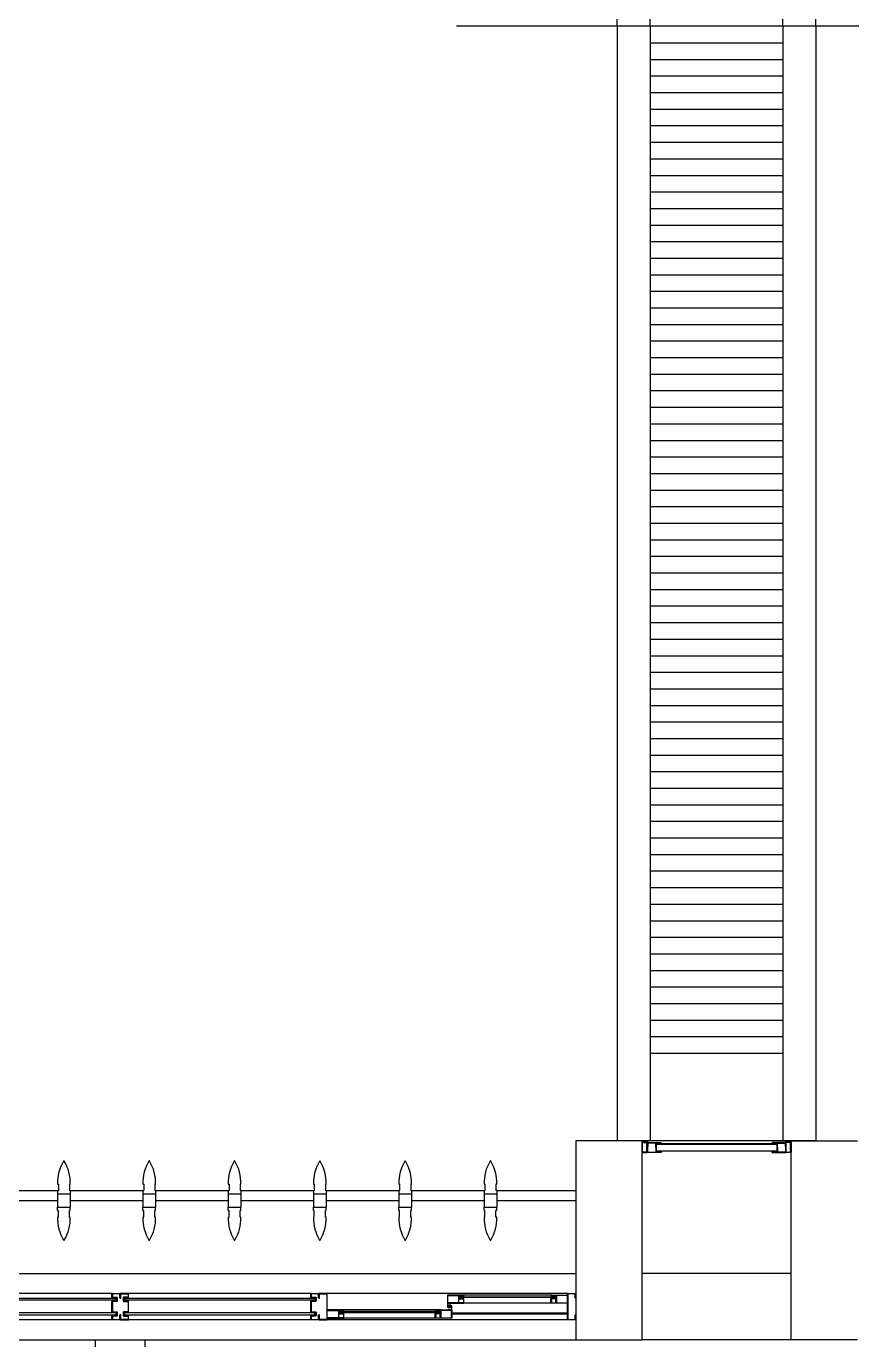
# Model space of a CAD drawing. Header units: millimetres. Extents: x 2686 to 2939, y 1294 to 1441.
# Drawn here: x 2752.612 to 2755.104, y 1410.375 to 1414.34 of the extents above; entities that cross this region are included whole.
import ezdxf

# ---------------------------------------------------------------- set-up
doc = ezdxf.new("R2010")
doc.units = ezdxf.units.MM
doc.linetypes.add('DASHED2', pattern=[0.375, 0.25, -0.125])
for name, color, linetype in [('AR-ALV', 2, 'Continuous'), ('AR-BRISES', 1, 'Continuous'), ('AR-ESQ', 1, 'Continuous'), ('AR-ESTC', 3, 'Continuous'), ('AR-ESTC-V3', 3, 'Continuous'), ('AR-PEITORIL', 1, 'Continuous'), ('AR-PISO', 1, 'Continuous'), ('BR-PAINEL', 1, 'Continuous'), ('BR-SUPORTE', 1, 'Continuous'), ('DET-PROJ', 1, 'DASHED2'), ('DT-ESQ-BAGUETE-C', 1, 'Continuous'), ('DT-ESQ-BAGUETE-V', 1, 'Continuous'), ('DT-ESQ-CHAPA DOBRADA-V', 1, 'Continuous'), ('DT-ESQ-MARCO-V', 1, 'Continuous'), ('DT-ESQ-PERFIL CADEIRA-C', 2, 'Continuous'), ('DT-ESQ-PERFIL CADEIRA-V', 2, 'Continuous'), ('DT-ESQ-PERFIL U SIMPLES-C', 2, 'Continuous'), ('DT-ESQ-PERFIL U-C', 2, 'Continuous'), ('DT-ESQ-PERFIL U-V', 1, 'Continuous'), ('DT-ESQ-VENEZIANA-C', 1, 'Continuous'), ('DT-ESQ-VENEZIANA-V', 1, 'Continuous'), ('DT-ESQ-VIDRO-C', 2, 'Continuous'), ('DT-ESQ-VIDRO-V', 71, 'Continuous'), ('DT-TXTMOD', 1, 'Continuous'), ('insercao', 4, 'Continuous')]:
    doc.layers.add(name, color=color, linetype=linetype)
doc.styles.add('S10', font='simplex.shx', dxfattribs={"height": 0.1})

# ---------------------------------------------------------------- blocks, each defined once
blk = doc.blocks.new('EF23-P')
at = {"layer": 'DT-ESQ-BAGUETE-C', "ltscale": 0.1}
for points in [[(0.4225, -0.08), (0.409, -0.08), (0.409, -0.0785), (0.422, -0.0785, 0.414214), (0.4225, -0.078), (0.4225, -0.067, 0.414214), (0.422, -0.0665), (0.409, -0.0665), (0.409, -0.065), (0.4225, -0.065, -0.414214), (0.424, -0.0665), (0.424, -0.0785, -0.414214)], [(0.7015, -0.08), (0.715, -0.08), (0.715, -0.0785), (0.702, -0.0785, -0.414214), (0.7015, -0.078), (0.7015, -0.067, -0.414214), (0.702, -0.0665), (0.715, -0.0665), (0.715, -0.065), (0.7015, -0.065, 0.414214), (0.7, -0.0665), (0.7, -0.0785, 0.414214)], [(0.0735, -0.125), (0.06, -0.125), (0.06, -0.1235), (0.073, -0.1235, 0.414214), (0.0735, -0.123), (0.0735, -0.112, 0.414214), (0.073, -0.1115), (0.06, -0.1115), (0.06, -0.11), (0.0735, -0.11, -0.414214), (0.075, -0.1115), (0.075, -0.1235, -0.414214)], [(0.339, -0.125), (0.3525, -0.125), (0.3525, -0.1235), (0.3395, -0.1235, -0.414214), (0.339, -0.123), (0.339, -0.112, -0.414214), (0.3395, -0.1115), (0.3525, -0.1115), (0.3525, -0.11), (0.339, -0.11, 0.414214), (0.3375, -0.1115), (0.3375, -0.1235, 0.414214)]]:
    blk.add_lwpolyline(points, format="xyb", close=True, dxfattribs=at)
at = {"layer": 'DT-ESQ-BAGUETE-V', "ltscale": 0.1}
for p, q in [((0.4225, -0.065), (0.7015, -0.065)), ((0.0735, -0.11), (0.339, -0.11))]:
    blk.add_line(p, q, dxfattribs=at)
at = {"layer": 'DT-ESQ-CHAPA DOBRADA-V', "ltscale": 0.1}
for p, q in [((0.025, -0.077), (0.374, -0.077)), ((0.025, -0.08), (0.374, -0.08))]:
    blk.add_line(p, q, dxfattribs=at)
at = {"layer": 'DT-ESQ-MARCO-V', "ltscale": 0.1}
for p, q in [((0.7985, -0.06), (1.3515, -0.06)), ((1.3985, -0.06), (1.9515, -0.06)), ((0.7985, -0.14), (1.3515, -0.14)), ((1.3985, -0.14), (1.9515, -0.14))]:
    blk.add_line(p, q, dxfattribs=at)
at = {"layer": 'DT-ESQ-PERFIL CADEIRA-C', "ltscale": 0.1}
for p, q in [((0.376, -0.0885), (0.4225, -0.0885)), ((0.75, -0.0885), (0.7015, -0.0885)), ((0.025, -0.1335), (0.0735, -0.1335)), ((0.3855, -0.1335), (0.339, -0.1335))]:
    blk.add_line(p, q, dxfattribs=at)
for points in [[(0.4225, -0.087, -1), (0.4225, -0.09), (0.376, -0.09, -0.414214), (0.374, -0.088), (0.374, -0.067, -0.414214), (0.376, -0.065), (0.4075, -0.065, -0.414214), (0.409, -0.0665), (0.409, -0.087)], [(0.409, -0.0885, -0.198913), (0.4079, -0.0881, -0.198913), (0.4075, -0.087), (0.4075, -0.067, 0.414214), (0.407, -0.0665), (0.376, -0.0665, 0.414214), (0.3755, -0.067), (0.3755, -0.088, 0.414214), (0.376, -0.0885)], [(0.7015, -0.09), (0.75, -0.09), (0.75, -0.0885), (0.715, -0.0885, 0.198912), (0.7161, -0.0881, 0.198913), (0.7165, -0.087), (0.7165, -0.067, -0.414214), (0.717, -0.0665), (0.75, -0.0665), (0.75, -0.065), (0.7165, -0.065, 0.414214), (0.715, -0.0665), (0.715, -0.0785), (0.715, -0.08), (0.715, -0.087), (0.7015, -0.087, 1)], [(0.0735, -0.135), (0.025, -0.135), (0.025, -0.1335), (0.06, -0.1335, -0.198912), (0.0589, -0.1331, -0.198913), (0.0585, -0.132), (0.0585, -0.112, 0.414214), (0.058, -0.1115), (0.025, -0.1115), (0.025, -0.11), (0.0585, -0.11, -0.414214), (0.06, -0.1115), (0.06, -0.1235), (0.06, -0.125), (0.06, -0.132), (0.0735, -0.132, -1)], [(0.339, -0.132, 1), (0.339, -0.135), (0.3855, -0.135, 0.414214), (0.3875, -0.133), (0.3875, -0.112, 0.414214), (0.3855, -0.11), (0.354, -0.11, 0.414214), (0.3525, -0.1115), (0.3525, -0.132)], [(0.3525, -0.1335, 0.198913), (0.3536, -0.1331, 0.198913), (0.354, -0.132), (0.354, -0.112, -0.414214), (0.3545, -0.1115), (0.3855, -0.1115, -0.414214), (0.386, -0.112), (0.386, -0.133, -0.414214), (0.3855, -0.1335)]]:
    blk.add_lwpolyline(points, format="xyb", close=True, dxfattribs=at)
at = {"layer": 'DT-ESQ-PERFIL CADEIRA-V', "ltscale": 0.1}
for p, q in [((0.4075, -0.09), (0.7015, -0.09)), ((0.0735, -0.135), (0.339, -0.135))]:
    blk.add_line(p, q, dxfattribs=at)
at = {"layer": 'DT-ESQ-PERFIL U SIMPLES-C', "ltscale": 0.1}
for points in [[(0.376, -0.102), (0.384, -0.102), (0.384, -0.1005), (0.376, -0.1005, -0.414214), (0.3755, -0.1), (0.3755, -0.092, -0.414214), (0.376, -0.0915), (0.384, -0.0915), (0.384, -0.09), (0.376, -0.09, 0.414214), (0.374, -0.092), (0.374, -0.1, 0.414214)], [(0.3855, -0.098), (0.3775, -0.098), (0.3775, -0.0995), (0.3855, -0.0995, -0.414214), (0.386, -0.1), (0.386, -0.108, -0.414214), (0.3855, -0.1085), (0.3775, -0.1085), (0.3775, -0.11), (0.3855, -0.11, 0.414214), (0.3875, -0.108), (0.3875, -0.1, 0.414214)]]:
    blk.add_lwpolyline(points, format="xyb", close=True, dxfattribs=at)
at = {"layer": 'DT-ESQ-PERFIL U-C', "ltscale": 0.1}
for points in [[(0, -0.0615, -0.414214), (0.0015, -0.06), (0.0235, -0.06, -0.414214), (0.025, -0.0615), (0.025, -0.1385, -0.414214), (0.0235, -0.14), (0.0015, -0.14, -0.414214), (0, -0.1385), (0, -0.125), (0.0015, -0.125), (0.0015, -0.138, 0.414214), (0.002, -0.1385), (0.023, -0.1385, 0.414214), (0.0235, -0.138), (0.0235, -0.062, 0.414214), (0.023, -0.0615), (0.002, -0.0615, 0.414214), (0.0015, -0.062), (0.0015, -0.075), (0, -0.075)], [(0.775, -0.0615, 0.414214), (0.7735, -0.06), (0.7515, -0.06, 0.414214), (0.75, -0.0615), (0.75, -0.1385, 0.414214), (0.7515, -0.14), (0.7735, -0.14, 0.414214), (0.775, -0.1385), (0.775, -0.125), (0.7735, -0.125), (0.7735, -0.138, -0.414214), (0.773, -0.1385), (0.752, -0.1385, -0.414214), (0.7515, -0.138), (0.7515, -0.062, -0.414214), (0.752, -0.0615), (0.773, -0.0615, -0.414214), (0.7735, -0.062), (0.7735, -0.075), (0.775, -0.075)], [(0.8, -0.1285), (0.8, -0.1385, -0.414214), (0.7985, -0.14), (0.7765, -0.14, -0.414214), (0.775, -0.1385), (0.775, -0.125), (0.7765, -0.125), (0.7765, -0.138, 0.414214), (0.777, -0.1385), (0.798, -0.1385, 0.414214), (0.7985, -0.138), (0.7985, -0.1285), (0.7855, -0.1285, -0.414214), (0.784, -0.127), (0.784, -0.117, -0.414214), (0.7855, -0.1155), (0.7985, -0.1155), (0.7985, -0.0845), (0.7855, -0.0845, -0.414214), (0.784, -0.083), (0.784, -0.073, -0.414214), (0.7855, -0.0715), (0.7985, -0.0715), (0.7985, -0.062, 0.414214), (0.798, -0.0615), (0.777, -0.0615, 0.414214), (0.7765, -0.062), (0.7765, -0.075), (0.775, -0.075), (0.775, -0.0615, -0.414214), (0.7765, -0.06), (0.7985, -0.06, -0.414214), (0.8, -0.0615), (0.8, -0.0715, -0.414214), (0.7985, -0.073), (0.7855, -0.073), (0.7855, -0.083), (0.7985, -0.083), (0.7985, -0.083, -0.414214), (0.8, -0.0845), (0.8, -0.1155, -0.414214), (0.7985, -0.117), (0.7985, -0.117), (0.7855, -0.117), (0.7855, -0.127), (0.7985, -0.127, -0.414214)], [(1.35, -0.1285), (1.35, -0.1385, 0.414214), (1.3515, -0.14), (1.3735, -0.14, 0.414214), (1.375, -0.1385), (1.375, -0.125), (1.3735, -0.125), (1.3735, -0.138, -0.414214), (1.373, -0.1385), (1.352, -0.1385, -0.414214), (1.3515, -0.138), (1.3515, -0.1285), (1.3645, -0.1285, 0.414214), (1.366, -0.127), (1.366, -0.117, 0.414214), (1.3645, -0.1155), (1.3515, -0.1155), (1.3515, -0.0845), (1.3645, -0.0845, 0.414214), (1.366, -0.083), (1.366, -0.073, 0.414214), (1.3645, -0.0715), (1.3515, -0.0715), (1.3515, -0.062, -0.414214), (1.352, -0.0615), (1.373, -0.0615, -0.414214), (1.3735, -0.062), (1.3735, -0.075), (1.375, -0.075), (1.375, -0.0615, 0.414214), (1.3735, -0.06), (1.3515, -0.06, 0.414214), (1.35, -0.0615), (1.35, -0.0715, 0.414214), (1.3515, -0.073), (1.3645, -0.073), (1.3645, -0.083), (1.3515, -0.083), (1.3515, -0.083, 0.414214), (1.35, -0.0845), (1.35, -0.1155, 0.414214), (1.3515, -0.117), (1.3515, -0.117), (1.3645, -0.117), (1.3645, -0.127), (1.3515, -0.127, 0.414214)], [(1.4, -0.1285), (1.4, -0.1385, -0.414214), (1.3985, -0.14), (1.3765, -0.14, -0.414214), (1.375, -0.1385), (1.375, -0.125), (1.3765, -0.125), (1.3765, -0.138, 0.414214), (1.377, -0.1385), (1.398, -0.1385, 0.414214), (1.3985, -0.138), (1.3985, -0.1285), (1.3855, -0.1285, -0.414214), (1.384, -0.127), (1.384, -0.117, -0.414214), (1.3855, -0.1155), (1.3985, -0.1155), (1.3985, -0.0845), (1.3855, -0.0845, -0.414214), (1.384, -0.083), (1.384, -0.073, -0.414214), (1.3855, -0.0715), (1.3985, -0.0715), (1.3985, -0.062, 0.414214), (1.398, -0.0615), (1.377, -0.0615, 0.414214), (1.3765, -0.062), (1.3765, -0.075), (1.375, -0.075), (1.375, -0.0615, -0.414214), (1.3765, -0.06), (1.3985, -0.06, -0.414214), (1.4, -0.0615), (1.4, -0.0715, -0.414214), (1.3985, -0.073), (1.3855, -0.073), (1.3855, -0.083), (1.3985, -0.083), (1.3985, -0.083, -0.414214), (1.4, -0.0845), (1.4, -0.1155, -0.414214), (1.3985, -0.117), (1.3985, -0.117), (1.3855, -0.117), (1.3855, -0.127), (1.3985, -0.127, -0.414214)]]:
    blk.add_lwpolyline(points, format="xyb", close=True, dxfattribs=at)
at = {"layer": 'DT-ESQ-PERFIL U-V', "ltscale": 0.1}
for p, q in [((0.0235, -0.06), (0.7515, -0.06)), ((0.0235, -0.14), (0.7515, -0.14))]:
    blk.add_line(p, q, dxfattribs=at)
at = {"layer": 'DT-ESQ-VIDRO-C', "ltscale": 0.1}
for points in [[(1.3625, -0.081), (1.3625, -0.075), (0.7875, -0.075), (0.7875, -0.081)], [(1.9625, -0.081), (1.9625, -0.075), (1.3875, -0.075), (1.3875, -0.081)], [(0.7125, -0.085), (0.7125, -0.082), (0.4115, -0.082), (0.4115, -0.085)], [(0.063, -0.13), (0.063, -0.127), (0.3495, -0.127), (0.3495, -0.13)]]:
    blk.add_lwpolyline(points, close=True, dxfattribs=at)
at = {"layer": 'DT-ESQ-VIDRO-V', "ltscale": 0.1}
for points in [[(1.3625, -0.119), (1.3625, -0.125), (0.7875, -0.125), (0.7875, -0.119)], [(1.9625, -0.119), (1.9625, -0.125), (1.3875, -0.125), (1.3875, -0.119)]]:
    blk.add_lwpolyline(points, close=True, dxfattribs=at)
at = {"layer": 'DT-TXTMOD', "ltscale": 0.1, "style": 'S10', "flags": 3}
for tag, p in [('M01', (0.025, -0.28)), ('M02', (0.3253, -0.28)), ('M03', (0.627, -0.28)), ('M04', (0.9288, -0.28)), ('M05', (1.2306, -0.28)), ('M06', (1.5323, -0.28)), ('M07', (1.8341, -0.28)), ('M08', (2.1359, -0.28)), ('M09', (2.4376, -0.28)), ('M10', (2.7394, -0.28)), ('M11', (3.0412, -0.28)), ('M12', (3.3429, -0.28)), ('M13', (3.6447, -0.28)), ('M14', (3.9464, -0.28)), ('M15', (4.2482, -0.28)), ('M16', (4.55, -0.28)), ('M17', (4.8517, -0.28))]:
    blk.add_attdef(tag, p, '', height=0.1, dxfattribs=at)
blk = doc.blocks.new('BR-MODULO8')
at = {"layer": 'BR-PAINEL'}
for p, q in [((-1.5642, 0.27), (-1.5617, 0.27)), ((-1.5642, 0.25), (-1.5642, 0.24)), ((-1.5642, 0.25), (-1.5617, 0.25)), ((-1.5642, 0.24), (-1.5258, 0.24)), ((-1.5642, 0.24), (-1.5642, 0.2)), ((-1.5617, 0.27), (-1.5617, 0.25)), ((-1.5283, 0.27), (-1.5283, 0.25)), ((-1.5258, 0.27), (-1.5283, 0.27)), ((-1.5258, 0.25), (-1.5283, 0.25)), ((-1.5258, 0.25), (-1.5258, 0.24)), ((-1.5258, 0.24), (-1.5258, 0.2)), ((-1.3067, 0.27), (-1.3042, 0.27)), ((-1.3067, 0.25), (-1.3067, 0.24)), ((-1.3067, 0.25), (-1.3042, 0.25)), ((-1.3067, 0.24), (-1.2683, 0.24)), ((-1.3067, 0.24), (-1.3067, 0.2)), ((-1.3042, 0.27), (-1.3042, 0.25)), ((-1.2708, 0.27), (-1.2708, 0.25)), ((-1.2683, 0.27), (-1.2708, 0.27)), ((-1.2683, 0.25), (-1.2708, 0.25)), ((-1.2683, 0.25), (-1.2683, 0.24)), ((-1.2683, 0.24), (-1.2683, 0.2)), ((-1.0492, 0.27), (-1.0467, 0.27)), ((-1.0492, 0.25), (-1.0492, 0.24)), ((-1.0492, 0.25), (-1.0467, 0.25)), ((-1.0492, 0.24), (-1.0108, 0.24)), ((-1.0492, 0.24), (-1.0492, 0.2)), ((-1.0467, 0.27), (-1.0467, 0.25)), ((-1.0133, 0.27), (-1.0133, 0.25)), ((-1.0108, 0.27), (-1.0133, 0.27)), ((-1.0108, 0.25), (-1.0133, 0.25)), ((-1.0108, 0.25), (-1.0108, 0.24)), ((-1.0108, 0.24), (-1.0108, 0.2)), ((-0.7917, 0.27), (-0.7892, 0.27)), ((-0.7917, 0.25), (-0.7917, 0.24)), ((-0.7917, 0.25), (-0.7892, 0.25)), ((-0.7917, 0.24), (-0.7533, 0.24)), ((-0.7917, 0.24), (-0.7917, 0.2)), ((-0.7892, 0.27), (-0.7892, 0.25)), ((-0.7558, 0.27), (-0.7558, 0.25)), ((-0.7533, 0.27), (-0.7558, 0.27)), ((-0.7533, 0.25), (-0.7558, 0.25)), ((-0.7533, 0.25), (-0.7533, 0.24)), ((-0.7533, 0.24), (-0.7533, 0.2)), ((-0.5342, 0.27), (-0.5317, 0.27)), ((-0.5342, 0.25), (-0.5317, 0.25)), ((-0.5342, 0.25), (-0.5342, 0.24)), ((-0.5342, 0.24), (-0.5342, 0.2)), ((-0.5342, 0.24), (-0.4958, 0.24)), ((-0.5317, 0.27), (-0.5317, 0.25)), ((-0.4958, 0.27), (-0.4983, 0.27)), ((-0.4983, 0.27), (-0.4983, 0.25)), ((-0.4958, 0.25), (-0.4983, 0.25)), ((-0.4958, 0.25), (-0.4958, 0.24)), ((-0.4958, 0.24), (-0.4958, 0.2)), ((-0.2767, 0.27), (-0.2742, 0.27)), ((-0.2767, 0.25), (-0.2767, 0.24)), ((-0.2767, 0.25), (-0.2742, 0.25)), ((-0.2767, 0.24), (-0.2383, 0.24)), ((-0.2767, 0.24), (-0.2767, 0.2)), ((-0.2742, 0.27), (-0.2742, 0.25)), ((-0.2408, 0.27), (-0.2408, 0.25)), ((-0.2383, 0.27), (-0.2408, 0.27)), ((-0.2383, 0.25), (-0.2408, 0.25)), ((-0.2383, 0.25), (-0.2383, 0.24)), ((-0.2383, 0.24), (-0.2383, 0.2)), ((-1.5642, 0.2), (-1.5258, 0.2)), ((-1.5642, 0.19), (-1.5642, 0.2)), ((-1.5258, 0.19), (-1.5258, 0.2)), ((-1.3067, 0.2), (-1.2683, 0.2)), ((-1.3067, 0.19), (-1.3067, 0.2)), ((-1.2683, 0.19), (-1.2683, 0.2)), ((-1.0492, 0.2), (-1.0108, 0.2)), ((-1.0492, 0.19), (-1.0492, 0.2)), ((-1.0108, 0.19), (-1.0108, 0.2)), ((-0.7917, 0.2), (-0.7533, 0.2)), ((-0.7917, 0.19), (-0.7917, 0.2)), ((-0.7533, 0.19), (-0.7533, 0.2)), ((-0.5342, 0.19), (-0.5342, 0.2)), ((-0.5342, 0.2), (-0.4958, 0.2)), ((-0.4958, 0.19), (-0.4958, 0.2)), ((-0.2767, 0.2), (-0.2383, 0.2)), ((-0.2767, 0.19), (-0.2767, 0.2)), ((-0.2383, 0.19), (-0.2383, 0.2)), ((-1.5642, 0.19), (-1.5617, 0.19)), ((-1.5642, 0.17), (-1.5617, 0.17)), ((-1.5617, 0.17), (-1.5617, 0.19)), ((-1.5258, 0.19), (-1.5283, 0.19)), ((-1.5283, 0.17), (-1.5283, 0.19)), ((-1.5258, 0.17), (-1.5283, 0.17)), ((-1.3067, 0.19), (-1.3042, 0.19)), ((-1.3067, 0.17), (-1.3042, 0.17)), ((-1.3042, 0.17), (-1.3042, 0.19)), ((-1.2683, 0.19), (-1.2708, 0.19)), ((-1.2708, 0.17), (-1.2708, 0.19)), ((-1.2683, 0.17), (-1.2708, 0.17)), ((-1.0492, 0.19), (-1.0467, 0.19)), ((-1.0492, 0.17), (-1.0467, 0.17)), ((-1.0467, 0.17), (-1.0467, 0.19)), ((-1.0108, 0.19), (-1.0133, 0.19)), ((-1.0133, 0.17), (-1.0133, 0.19)), ((-1.0108, 0.17), (-1.0133, 0.17)), ((-0.7917, 0.19), (-0.7892, 0.19)), ((-0.7917, 0.17), (-0.7892, 0.17)), ((-0.7892, 0.17), (-0.7892, 0.19)), ((-0.7533, 0.19), (-0.7558, 0.19)), ((-0.7558, 0.17), (-0.7558, 0.19)), ((-0.7533, 0.17), (-0.7558, 0.17)), ((-0.5342, 0.19), (-0.5317, 0.19)), ((-0.5342, 0.17), (-0.5317, 0.17)), ((-0.5317, 0.17), (-0.5317, 0.19)), ((-0.4983, 0.17), (-0.4983, 0.19)), ((-0.4958, 0.19), (-0.4983, 0.19)), ((-0.4958, 0.17), (-0.4983, 0.17)), ((-0.2767, 0.19), (-0.2742, 0.19)), ((-0.2767, 0.17), (-0.2742, 0.17)), ((-0.2742, 0.17), (-0.2742, 0.19)), ((-0.2383, 0.19), (-0.2408, 0.19)), ((-0.2408, 0.17), (-0.2408, 0.19)), ((-0.2383, 0.17), (-0.2408, 0.17))]:
    blk.add_line(p, q, dxfattribs=at)
for centre, radius, start, end in [((-1.4392, 0.2739), 0.1251, 148.4721, 181.772), ((-1.545, 0.3387), 0.001, 37.1012, 142.8988), ((-1.6508, 0.2739), 0.1251, 358.228, 31.5279), ((-1.1817, 0.2739), 0.1251, 148.4721, 181.772), ((-1.2875, 0.3387), 0.001, 37.1012, 142.8988), ((-1.3933, 0.2739), 0.1251, 358.228, 31.5279), ((-0.9242, 0.2739), 0.1251, 148.4721, 181.772), ((-1.03, 0.3387), 0.001, 37.1012, 142.8988), ((-1.1358, 0.2739), 0.1251, 358.228, 31.5279), ((-0.6667, 0.2739), 0.1251, 148.4721, 181.772), ((-0.7725, 0.3387), 0.001, 37.1012, 142.8988), ((-0.8783, 0.2739), 0.1251, 358.228, 31.5279), ((-0.4092, 0.2739), 0.1251, 148.4721, 181.772), ((-0.515, 0.3387), 0.001, 37.1012, 142.8988), ((-0.6208, 0.2739), 0.1251, 358.228, 31.5279), ((-0.1517, 0.2739), 0.1251, 148.4721, 181.772), ((-0.2575, 0.3387), 0.001, 37.1012, 142.8988), ((-0.3633, 0.2739), 0.1251, 358.228, 31.5279), ((-1.4392, 0.1661), 0.1251, 178.228, 211.5279), ((-1.6508, 0.1661), 0.1251, 328.4721, 1.772), ((-1.1817, 0.1661), 0.1251, 178.228, 211.5279), ((-1.3933, 0.1661), 0.1251, 328.4721, 1.772), ((-0.9242, 0.1661), 0.1251, 178.228, 211.5279), ((-1.1358, 0.1661), 0.1251, 328.4721, 1.772), ((-0.6667, 0.1661), 0.1251, 178.228, 211.5279), ((-0.8783, 0.1661), 0.1251, 328.4721, 1.772), ((-0.4092, 0.1661), 0.1251, 178.228, 211.5279), ((-0.6208, 0.1661), 0.1251, 328.4721, 1.772), ((-0.1517, 0.1661), 0.1251, 178.228, 211.5279), ((-0.3633, 0.1661), 0.1251, 328.4721, 1.772), ((-1.545, 0.1013), 0.001, 217.1012, 322.8988), ((-1.2875, 0.1013), 0.001, 217.1012, 322.8988), ((-1.03, 0.1013), 0.001, 217.1012, 322.8988), ((-0.7725, 0.1013), 0.001, 217.1012, 322.8988), ((-0.515, 0.1013), 0.001, 217.1012, 322.8988), ((-0.2575, 0.1013), 0.001, 217.1012, 322.8988)]:
    blk.add_arc(centre, radius, start, end, dxfattribs=at)
at = {"layer": 'BR-SUPORTE'}
for p, q in [((-1.7833, 0.25), (-1.5617, 0.25)), ((-1.5258, 0.25), (-1.3042, 0.25)), ((-1.2683, 0.25), (-1.0467, 0.25)), ((-1.0108, 0.25), (-0.7892, 0.25)), ((-0.7533, 0.25), (-0.5317, 0.25)), ((-0.4958, 0.25), (-0.2742, 0.25)), ((-0.2383, 0.25), (0, 0.25)), ((-1.7833, 0.22), (-1.5642, 0.22)), ((-1.5258, 0.22), (-1.3067, 0.22)), ((-1.2683, 0.22), (-1.0492, 0.22)), ((-1.0108, 0.22), (-0.7917, 0.22)), ((-0.7533, 0.22), (-0.5342, 0.22)), ((-0.4958, 0.22), (-0.2767, 0.22)), ((-0.2383, 0.22), (0, 0.22))]:
    blk.add_line(p, q, dxfattribs=at)
blk = doc.blocks.new('EF01C-P')
at = {"layer": 'DT-ESQ-BAGUETE-C', "ltscale": 0.1}
for points in [[(0.0015, 0.035), (0.015, 0.035), (0.015, 0.0335), (0.0015, 0.0335), (0.0015, 0.005), (0.015, 0.005), (0.015, 0.0035), (0.0015, 0.0035, -0.414214), (0, 0.005), (0, 0.0335, -0.414214)], [(0.4485, 0.035), (0.435, 0.035), (0.435, 0.0335), (0.4485, 0.0335), (0.4485, 0.005), (0.435, 0.005), (0.435, 0.0035), (0.4485, 0.0035, 0.414214), (0.45, 0.005), (0.45, 0.0335, 0.414214)]]:
    blk.add_lwpolyline(points, format="xyb", close=True, dxfattribs=at)
at = {"layer": 'DT-ESQ-PERFIL CADEIRA-C', "ltscale": 0.1}
for points in [[(0.01, 0.0015), (0.01, 0.003), (0.0015, 0.003, 1), (0.0015, 0), (0.015, 0, 0.414214), (0.0165, 0.0015), (0.0165, 0.0335), (0.043, 0.0335)], [(0.043, 0.0065), (0.018, 0.0065), (0.018, 0.0165), (0.0165, 0.0165), (0.0165, 0.0065, 0.414214), (0.018, 0.005), (0.043, 0.005), (0.0565, 0.005, 1), (0.0565, 0.008), (0.043, 0.008), (0.043, 0.02), (0.043, 0.032), (0.0565, 0.032, 1), (0.0565, 0.035), (0.043, 0.035), (0.0165, 0.035, 0.414214), (0.015, 0.0335), (0.015, 0.0015), (0.0015, 0.0015)], [(0.0415, 0.02), (0.0415, 0.032, -0.414214), (0.043, 0.0335), (0.0565, 0.0335)], [(0.0415, 0.02), (0.0415, 0.008, 0.414214), (0.043, 0.0065), (0.0565, 0.0065)], [(0.407, 0.0065), (0.432, 0.0065), (0.432, 0.0165), (0.4335, 0.0165), (0.4335, 0.0065, -0.414214), (0.432, 0.005), (0.407, 0.005), (0.3935, 0.005, -1), (0.3935, 0.008), (0.407, 0.008), (0.407, 0.02), (0.407, 0.032), (0.3935, 0.032, -1), (0.3935, 0.035), (0.407, 0.035), (0.4335, 0.035, -0.414214), (0.435, 0.0335), (0.435, 0.0015), (0.4485, 0.0015)], [(0.4085, 0.02), (0.4085, 0.032, 0.414214), (0.407, 0.0335), (0.3935, 0.0335)], [(0.4085, 0.02), (0.4085, 0.008, -0.414214), (0.407, 0.0065), (0.3935, 0.0065)], [(0.44, 0.0015), (0.44, 0.003), (0.4485, 0.003, -1), (0.4485, 0), (0.435, 0, -0.414214), (0.4335, 0.0015), (0.4335, 0.0335), (0.407, 0.0335)]]:
    blk.add_lwpolyline(points, format="xyb", dxfattribs=at)
at = {"layer": 'DT-ESQ-PERFIL CADEIRA-V', "ltscale": 0.1}
blk.add_line((0.015, 0), (0.435, 0), dxfattribs=at)
at = {"layer": 'DT-ESQ-VENEZIANA-C', "ltscale": 0.1}
for p, q in [((0.043, 0.0105), (0.407, 0.0105)), ((0.043, 0.009), (0.407, 0.009))]:
    blk.add_line(p, q, dxfattribs=at)
at = {"layer": 'DT-ESQ-VENEZIANA-V', "ltscale": 0.1}
blk.add_line((0.043, 0.031), (0.407, 0.031), dxfattribs=at)
at = {"layer": 'DT-TXTMOD', "ltscale": 0.1, "style": 'S10', "flags": 3}
blk.add_attdef('EF01C', (0.0208, -0.14), '', height=0.1, dxfattribs=at)
blk = doc.blocks.new('DET-GS-PLANTA BAIXA')
at = {"layer": 'AR-ESTC-V3'}
for p, q in [((203.9161, -520.5739), (203.9161, -523.9389)), ((204.0161, -520.5739), (204.0161, -523.9389)), ((204.0161, -520.5739), (204.0161, -523.9389)), ((204.4161, -520.5739), (204.4161, -523.9389)), ((204.4161, -520.5739), (204.4161, -523.9389)), ((204.5161, -520.5739), (204.5161, -523.9389))]:
    blk.add_line(p, q, dxfattribs=at)
at = {"layer": 'AR-ESTC-V3', "color": 1}
for p, q in [((204.0161, -520.6239), (204.4161, -520.6239)), ((204.0161, -520.6739), (204.4161, -520.6739)), ((204.0161, -520.7239), (204.4161, -520.7239)), ((204.0161, -520.7739), (204.4161, -520.7739)), ((204.0161, -520.8239), (204.4161, -520.8239)), ((204.0161, -520.8739), (204.4161, -520.8739)), ((204.0161, -520.9239), (204.4161, -520.9239)), ((204.0161, -520.9739), (204.4161, -520.9739)), ((204.0161, -521.0239), (204.4161, -521.0239)), ((204.0161, -521.0739), (204.4161, -521.0739)), ((204.0161, -521.1239), (204.4161, -521.1239)), ((204.0161, -521.1739), (204.4161, -521.1739)), ((204.0161, -521.2239), (204.4161, -521.2239)), ((204.0161, -521.2739), (204.4161, -521.2739)), ((204.0161, -521.3239), (204.4161, -521.3239)), ((204.0161, -521.3739), (204.4161, -521.3739)), ((204.0161, -521.4239), (204.4161, -521.4239)), ((204.0161, -521.4739), (204.4161, -521.4739)), ((204.0161, -521.4739), (204.4161, -521.4739)), ((204.0161, -521.5239), (204.4161, -521.5239)), ((204.0161, -521.5239), (204.4161, -521.5239)), ((204.0161, -521.5739), (204.4161, -521.5739)), ((204.0161, -521.6239), (204.4161, -521.6239)), ((204.0161, -521.6739), (204.4161, -521.6739)), ((204.0161, -521.7239), (204.4161, -521.7239)), ((204.0161, -521.7739), (204.4161, -521.7739)), ((204.0161, -521.8239), (204.4161, -521.8239)), ((204.0161, -521.8739), (204.4161, -521.8739)), ((204.0161, -521.9239), (204.4161, -521.9239)), ((204.0161, -521.9739), (204.4161, -521.9739)), ((204.0161, -522.0239), (204.4161, -522.0239)), ((204.0161, -522.0739), (204.4161, -522.0739)), ((204.0161, -522.1239), (204.4161, -522.1239)), ((204.0161, -522.1739), (204.4161, -522.1739)), ((204.0161, -522.2239), (204.4161, -522.2239)), ((204.0161, -522.2739), (204.4161, -522.2739)), ((204.0161, -522.3239), (204.4161, -522.3239)), ((204.0161, -522.3739), (204.4161, -522.3739)), ((204.0161, -522.4239), (204.4161, -522.4239)), ((204.0161, -522.4739), (204.4161, -522.4739)), ((204.0161, -522.5239), (204.4161, -522.5239)), ((204.0161, -522.5739), (204.4161, -522.5739)), ((204.0161, -522.6239), (204.4161, -522.6239)), ((204.0161, -522.6739), (204.4161, -522.6739)), ((204.0161, -522.7239), (204.4161, -522.7239)), ((204.0161, -522.7739), (204.4161, -522.7739)), ((204.0161, -522.8239), (204.4161, -522.8239)), ((204.0161, -522.8739), (204.4161, -522.8739)), ((204.0161, -522.9239), (204.4161, -522.9239)), ((204.0161, -522.9739), (204.4161, -522.9739)), ((204.0161, -523.0239), (204.4161, -523.0239)), ((204.0161, -523.0739), (204.4161, -523.0739)), ((204.0161, -523.1239), (204.4161, -523.1239)), ((204.0161, -523.1739), (204.4161, -523.1739)), ((204.0161, -523.2239), (204.4161, -523.2239)), ((204.0161, -523.2739), (204.4161, -523.2739)), ((204.0161, -523.3239), (204.4161, -523.3239)), ((204.0161, -523.3739), (204.4161, -523.3739)), ((204.0161, -523.4239), (204.4161, -523.4239)), ((204.0161, -523.4739), (204.4161, -523.4739)), ((204.0161, -523.5239), (204.4161, -523.5239)), ((204.0161, -523.5739), (204.4161, -523.5739)), ((204.0161, -523.6239), (204.4161, -523.6239)), ((204.0161, -523.6739), (204.4161, -523.6739))]:
    blk.add_line(p, q, dxfattribs=at)
at = {"layer": 'AR-PISO'}
blk.add_line((211.0725, -520.5739), (203.4309, -520.5739), dxfattribs=at)
blk.add_line((211.0725, -520.5739), (203.4309, -520.5739), dxfattribs=at)
at = {"layer": 'DET-PROJ', "ltscale": 0.25}
for p, q in [((203.9161, -520.5739), (203.9161, -519.6739)), ((204.0161, -520.5739), (204.0161, -519.6739)), ((204.4161, -520.5739), (204.4161, -519.6739)), ((204.5161, -520.5739), (204.5161, -519.6739))]:
    blk.add_line(p, q, dxfattribs=at)
blk = doc.blocks.new('DET-GS-COBERTURA')
at = {"layer": 'AR-PISO', "linetype": 'Continuous'}
for p, q in [((204.8676, -520.5739), (204.8676, -523.9389)), ((204.9676, -520.5739), (204.9676, -523.9389)), ((205.3676, -520.5739), (205.3676, -523.9389)), ((205.4676, -520.5739), (205.4676, -523.9389)), ((204.9676, -520.6239), (205.3676, -520.6239)), ((204.9676, -520.6739), (205.3676, -520.6739)), ((204.9676, -520.7239), (205.3676, -520.7239)), ((204.9676, -520.7739), (205.3676, -520.7739)), ((204.9676, -520.8239), (205.3676, -520.8239)), ((204.9676, -520.8739), (205.3676, -520.8739)), ((204.9676, -520.9239), (205.3676, -520.9239)), ((204.9676, -520.9739), (205.3676, -520.9739)), ((204.9676, -521.0239), (205.3676, -521.0239)), ((204.9676, -521.0739), (205.3676, -521.0739)), ((204.9676, -521.1239), (205.3676, -521.1239)), ((204.9676, -521.1739), (205.3676, -521.1739)), ((204.9676, -521.2239), (205.3676, -521.2239)), ((204.9676, -521.2739), (205.3676, -521.2739)), ((204.9676, -521.3239), (205.3676, -521.3239)), ((204.9676, -521.3739), (205.3676, -521.3739)), ((204.9676, -521.4239), (205.3676, -521.4239)), ((204.9676, -521.4739), (205.3676, -521.4739)), ((204.9676, -521.4739), (205.3676, -521.4739)), ((204.9676, -521.5239), (205.3676, -521.5239)), ((204.9676, -521.5239), (205.3676, -521.5239)), ((204.9676, -521.5739), (205.3676, -521.5739)), ((204.9676, -521.6239), (205.3676, -521.6239)), ((204.9676, -521.6739), (205.3676, -521.6739)), ((204.9676, -521.7239), (205.3676, -521.7239)), ((204.9676, -521.7739), (205.3676, -521.7739)), ((204.9676, -521.8239), (205.3676, -521.8239)), ((204.9676, -521.8739), (205.3676, -521.8739)), ((204.9676, -521.9239), (205.3676, -521.9239)), ((204.9676, -521.9739), (205.3676, -521.9739)), ((204.9676, -522.0239), (205.3676, -522.0239)), ((204.9676, -522.0739), (205.3676, -522.0739)), ((204.9676, -522.1239), (205.3676, -522.1239)), ((204.9676, -522.1739), (205.3676, -522.1739)), ((204.9676, -522.2239), (205.3676, -522.2239)), ((204.9676, -522.2739), (205.3676, -522.2739)), ((204.9676, -522.3239), (205.3676, -522.3239)), ((204.9676, -522.3739), (205.3676, -522.3739)), ((204.9676, -522.4239), (205.3676, -522.4239)), ((204.9676, -522.4739), (205.3676, -522.4739)), ((204.9676, -522.5239), (205.3676, -522.5239)), ((204.9676, -522.5739), (205.3676, -522.5739)), ((204.9676, -522.6239), (205.3676, -522.6239)), ((204.9676, -522.6739), (205.3676, -522.6739)), ((204.9676, -522.7239), (205.3676, -522.7239)), ((204.9676, -522.7739), (205.3676, -522.7739)), ((204.9676, -522.8239), (205.3676, -522.8239)), ((204.9676, -522.8739), (205.3676, -522.8739)), ((204.9676, -522.9239), (205.3676, -522.9239)), ((204.9676, -522.9739), (205.3676, -522.9739)), ((204.9676, -523.0239), (205.3676, -523.0239)), ((204.9676, -523.0739), (205.3676, -523.0739)), ((204.9676, -523.1239), (205.3676, -523.1239)), ((204.9676, -523.1739), (205.3676, -523.1739)), ((204.9676, -523.2239), (205.3676, -523.2239)), ((204.9676, -523.2739), (205.3676, -523.2739)), ((204.9676, -523.3239), (205.3676, -523.3239)), ((204.9676, -523.3739), (205.3676, -523.3739)), ((204.9676, -523.4239), (205.3676, -523.4239)), ((204.9676, -523.4739), (205.3676, -523.4739)), ((204.9676, -523.5239), (205.3676, -523.5239)), ((204.9676, -523.5739), (205.3676, -523.5739)), ((204.9676, -523.6239), (205.3676, -523.6239)), ((204.9676, -523.6739), (205.3676, -523.6739)), ((205.4676, -523.9389), (204.8676, -523.9389))]:
    blk.add_line(p, q, dxfattribs=at)

msp = doc.modelspace()

# ---------------------------------------------------------------- linework, layer by layer
at = {"layer": 'AR-ALV'}
for p, q in [((2754.9207, 1410.5749), (2754.4707, 1410.5749)), ((2752.8207, 1410.3749), (2752.9707, 1410.3749)), ((2752.8207, 1406.9249), (2752.8207, 1410.3749)), ((2752.9707, 1406.9249), (2752.9707, 1410.3749)), ((2754.9207, 1410.3749), (2754.4707, 1410.3749))]:
    msp.add_line(p, q, dxfattribs=at)
at = {"layer": 'AR-ESTC'}
for p, q in [((2754.4707, 1410.9749), (2754.2707, 1410.9749)), ((2754.2707, 1410.9749), (2754.2707, 1410.3749)), ((2754.4707, 1410.3749), (2754.4707, 1410.9749)), ((2754.9207, 1410.9749), (2755.1207, 1410.9749)), ((2754.9207, 1410.3749), (2754.9207, 1410.9749)), ((2754.2707, 1410.3749), (2754.4707, 1410.3749)), ((2755.1207, 1410.3749), (2754.9207, 1410.3749))]:
    msp.add_line(p, q, dxfattribs=at)
at = {"layer": 'AR-PEITORIL'}
for p, q in [((2749.1207, 1410.5749), (2754.2707, 1410.5749)), ((2749.1207, 1410.3749), (2754.2707, 1410.3749))]:
    msp.add_line(p, q, dxfattribs=at)

# ---------------------------------------------------------------- block references
msp.add_blockref('DET-GS-PLANTA BAIXA', (2550.4796, 1934.9138))
at = {"layer": 'AR-BRISES'}
msp.add_blockref('BR-MODULO8', (2754.2707, 1410.5749), dxfattribs=at)
at = {"layer": 'AR-ESQ', "rotation": 180}
for name, p in [('EF01C-P', (2754.9207, 1410.9749)), ('EF23-P', (2754.2707, 1410.3749))]:
    msp.add_blockref(name, p, dxfattribs=at)
at = {"layer": 'insercao'}
msp.add_blockref('DET-GS-COBERTURA', (2549.5281, 1934.9138), dxfattribs=at)

doc.saveas('drawing.dxf')
